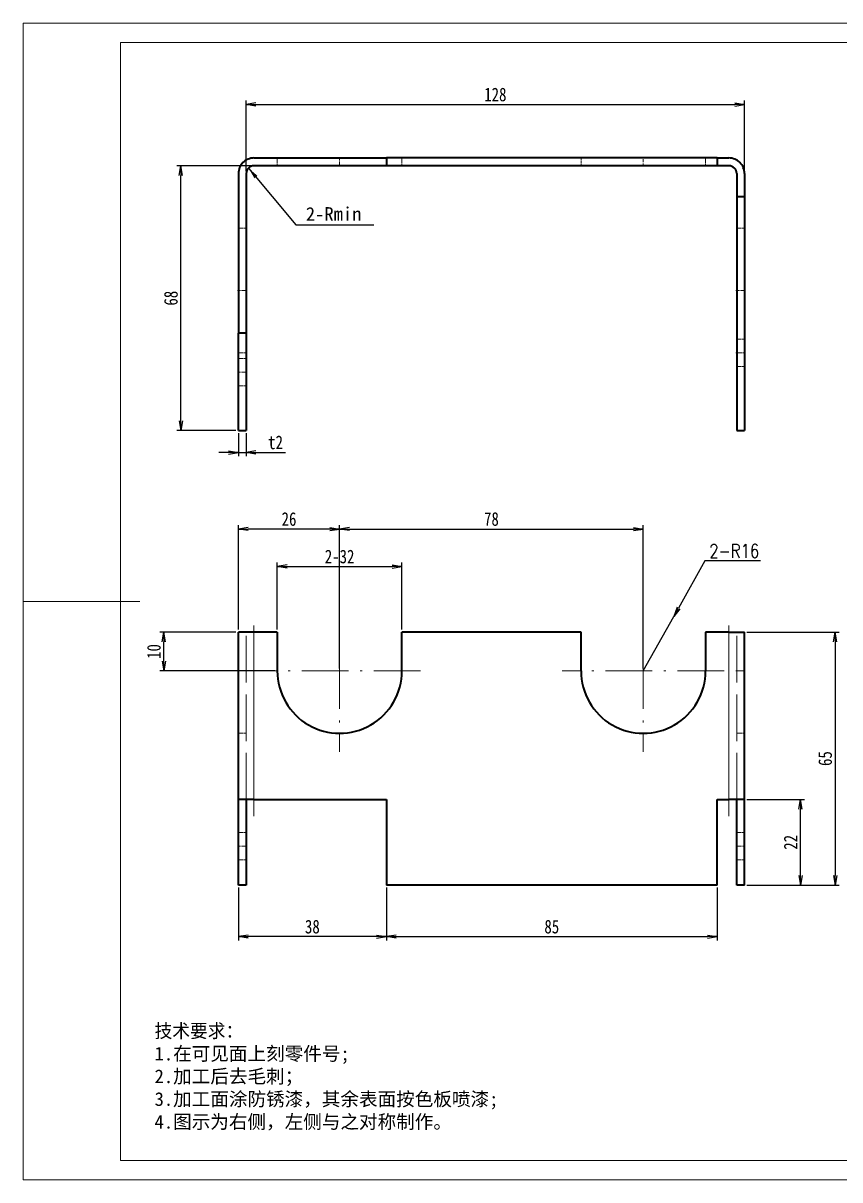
# Model space of a CAD drawing. Header units: millimetres. Extents: x -15766 to 80009, y -9701 to 15159.
# Drawn here: x 2631.6 to 2841.3, y 13253.7 to 13550.7 of the extents above; entities that cross this region are included whole.
import ezdxf

# ---------------------------------------------------------------- set-up
doc = ezdxf.new("R2010")
doc.units = ezdxf.units.MM
for name, pattern in [('CENTER-HOKUTO_1', [16, 13, -1, 1, -1]), ('DASHDOT', [18.5, 12, -3, 0.5, -3]), ('DASHED', [15, 12, -3]), ('HIDDEN-HOKUTO_1', [2, 1, -1])]:
    doc.linetypes.add(name, pattern=pattern)
doc.layers.get('DEFPOINTS').update_dxf_attribs({"lineweight": 18})
for name, color, linetype, lineweight in [('AM_7', 2, 'CENTER-HOKUTO_1', 18), ('AM_HID', 1, 'HIDDEN-HOKUTO_1', 18), ('AM_VIS', 7, 'Continuous', 18), ('CDRAFT0', 7, 'Continuous', 18), ('title_frame', 7, 'Continuous', 18), ('word_dim', 9, 'Continuous', 18), ('粗实线层_1', 7, 'Continuous', 15)]:
    doc.layers.add(name, color=color, linetype=linetype, lineweight=lineweight)
doc.styles.add('DIM', font='', dxfattribs={"width": 0.8})
doc.styles.get('DIM').set_extended_font_data('NSimSun')
doc.dimstyles.new('1-1', dxfattribs={"dimtxt": 3.5, "dimasz": 3, "dimexe": 1, "dimexo": 0, "dimgap": 1, "dimtad": 1, "dimdsep": 46, "dimtxsty": 'DIM', "dimblk": '_CAXARROW', "dimcen": 0, "dimdle": 6, "dimclrd": 256, "dimclre": 256, "dimclrt": 3, "dimazin": 2, "dimtfac": 0.707107, "dimtmove": 0, "dimatfit": 3, "dimfxl": 0, "dimfrac": 2, "dimtolj": 1, "dimarcsym": 0})
doc.dimstyles.new('1-1$0', dxfattribs={"dimtxt": 3.5, "dimasz": 2.5, "dimexe": 1, "dimexo": 0.625, "dimgap": 0.8, "dimtad": 1, "dimdsep": 46, "dimtxsty": 'DIM', "dimblk": 'OPEN', "dimcen": 0, "dimdle": 5, "dimclrd": 256, "dimclre": 256, "dimclrt": 3, "dimazin": 3, "dimtfac": 0.5, "dimtmove": 0, "dimatfit": 3, "dimldrblk": 'OPEN', "dimfxl": 0, "dimtolj": 1, "dimarcsym": 0})
doc.dimstyles.new('1-1$4', dxfattribs={"dimtxt": 3.5, "dimasz": 2.5, "dimexe": 1, "dimexo": 0.625, "dimgap": 0.8, "dimtad": 1, "dimtih": 1, "dimtoh": 1, "dimzin": 12, "dimdsep": 46, "dimtxsty": 'DIM', "dimblk": 'OPEN', "dimcen": 0, "dimdle": 5, "dimclrd": 256, "dimclre": 256, "dimclrt": 3, "dimazin": 3, "dimtfac": 0.5, "dimtmove": 0, "dimatfit": 3, "dimldrblk": 'OPEN', "dimfxl": 0, "dimtolj": 1, "dimarcsym": 0})

# ---------------------------------------------------------------- blocks, each defined once
blk = doc.blocks.new('*X600')
at = {"layer": 'CDRAFT0'}
for p, q in [((420, 297), (0, 297)), ((0, 297), (0, 0)), ((0, 0), (420, 0))]:
    blk.add_line(p, q, dxfattribs=at)
at = {"layer": '粗实线层_1'}
for p, q in [((415, 292), (25, 292)), ((25, 292), (25, 5)), ((0, 148.5), (30, 148.5)), ((25, 5), (415, 5))]:
    blk.add_line(p, q, dxfattribs=at)
blk = doc.blocks.new('_OPEN')
at = {"color": 0, "linetype": 'ByBlock', "lineweight": -2}
for p, q in [((-1, 0.166667), (0, 0)), ((-1, -0.166667), (0, 0)), ((0, 0), (-1, 0))]:
    blk.add_line(p, q, dxfattribs=at)
blk = doc.blocks.new('*D710')
at = {"layer": 'DEFPOINTS', "color": 0, "transparency": 16777216}
for p in [(2816.85, 13529.84), (2688.85, 13512.11), (2816.85, 13512.11)]:
    blk.add_point(p, dxfattribs=at)
at = {"layer": 'word_dim', "linetype": 'Continuous', "lineweight": -2, "transparency": 16777216}
for p, q in [((2688.85, 13512.73), (2688.85, 13530.84)), ((2691.35, 13529.84), (2814.35, 13529.84)), ((2816.85, 13512.73), (2816.85, 13530.84))]:
    blk.add_line(p, q, dxfattribs=at)
at = {"layer": 'word_dim', "lineweight": -2, "transparency": 16777216, "xscale": 2.5, "yscale": 2.5, "zscale": 2.5, "rotation": 180}
blk.add_blockref('_OPEN', (2688.85, 13529.84), dxfattribs=at)
at = {"layer": 'word_dim', "lineweight": -2, "transparency": 16777216, "xscale": 2.5, "yscale": 2.5, "zscale": 2.5}
blk.add_blockref('_OPEN', (2816.85, 13529.84), dxfattribs=at)
at = {"layer": 'word_dim', "color": 3, "transparency": 16777216, "insert": (2752.85, 13532.39), "char_height": 3.5, "attachment_point": 5, "style": 'DIM'}
blk.add_mtext('\\A1;128', dxfattribs=at)
blk = doc.blocks.new('*D711')
at = {"layer": 'DEFPOINTS', "color": 0, "transparency": 16777216}
for p in [(2672.08, 13514.11), (2690.85, 13514.11), (2686.85, 13446.11)]:
    blk.add_point(p, dxfattribs=at)
at = {"layer": 'word_dim', "linetype": 'Continuous', "lineweight": -2, "transparency": 16777216}
for p, q in [((2690.22, 13514.11), (2671.08, 13514.11)), ((2672.08, 13448.61), (2672.08, 13511.61)), ((2686.22, 13446.11), (2671.08, 13446.11))]:
    blk.add_line(p, q, dxfattribs=at)
at = {"layer": 'word_dim', "lineweight": -2, "transparency": 16777216, "xscale": 2.5, "yscale": 2.5, "zscale": 2.5}
for p, rotation in [((2672.08, 13514.11), 90), ((2672.08, 13446.11), 270)]:
    blk.add_blockref('_OPEN', p, dxfattribs=dict(at, rotation=rotation))
at = {"layer": 'word_dim', "color": 3, "transparency": 16777216, "insert": (2669.53, 13480.11), "char_height": 3.5, "attachment_point": 5, "rotation": 90, "style": 'DIM'}
blk.add_mtext('\\A1;68', dxfattribs=at)
blk = doc.blocks.new('*D712')
at = {"layer": 'DEFPOINTS', "color": 0, "transparency": 16777216}
for p in [(2686.85, 13446.11), (2688.85, 13446.11), (2688.85, 13440.52)]:
    blk.add_point(p, dxfattribs=at)
at = {"layer": 'word_dim', "linetype": 'Continuous', "lineweight": -2, "transparency": 16777216}
for p, q in [((2686.85, 13445.48), (2686.85, 13439.52)), ((2688.85, 13445.48), (2688.85, 13439.52)), ((2684.35, 13440.52), (2681.85, 13440.52)), ((2686.85, 13440.52), (2688.85, 13440.52)), ((2691.35, 13440.52), (2698.93, 13440.52))]:
    blk.add_line(p, q, dxfattribs=at)
at = {"layer": 'word_dim', "lineweight": -2, "transparency": 16777216, "xscale": 2.5, "yscale": 2.5, "zscale": 2.5}
blk.add_blockref('_OPEN', (2686.85, 13440.52), dxfattribs=at)
at = {"layer": 'word_dim', "lineweight": -2, "transparency": 16777216, "xscale": 2.5, "yscale": 2.5, "zscale": 2.5, "rotation": 180}
blk.add_blockref('_OPEN', (2688.85, 13440.52), dxfattribs=at)
at = {"layer": 'word_dim', "color": 3, "transparency": 16777216, "insert": (2696.39, 13443.07), "char_height": 3.5, "attachment_point": 5, "style": 'DIM'}
blk.add_mtext('\\A1;t2', dxfattribs=at)
blk = doc.blocks.new('_CAXARROW')
blk.add_hatch(color=0).paths.add_polyline_path([(0, 0), (-1, 0.125), (-1, -0.125)], flags=0)
blk = doc.blocks.new('*D719')
at = {"layer": 'DEFPOINTS', "color": 0, "transparency": 16777216}
for p in [(2724.85, 13329.4), (2809.85, 13329.4), (2809.85, 13316.18)]:
    blk.add_point(p, dxfattribs=at)
at = {"layer": 'word_dim', "linetype": 'Continuous', "lineweight": -2, "transparency": 16777216}
for p, q in [((2724.85, 13328.77), (2724.85, 13315.18)), ((2809.85, 13328.77), (2809.85, 13315.18)), ((2727.35, 13316.18), (2807.35, 13316.18))]:
    blk.add_line(p, q, dxfattribs=at)
at = {"layer": 'word_dim', "lineweight": -2, "transparency": 16777216, "xscale": 2.5, "yscale": 2.5, "zscale": 2.5, "rotation": 180}
blk.add_blockref('_OPEN', (2724.85, 13316.18), dxfattribs=at)
at = {"layer": 'word_dim', "lineweight": -2, "transparency": 16777216, "xscale": 2.5, "yscale": 2.5, "zscale": 2.5}
blk.add_blockref('_OPEN', (2809.85, 13316.18), dxfattribs=at)
at = {"layer": 'word_dim', "color": 3, "transparency": 16777216, "insert": (2767.35, 13318.73), "char_height": 3.5, "attachment_point": 5, "style": 'DIM'}
blk.add_mtext('\\A1;85', dxfattribs=at)
blk = doc.blocks.new('*D723')
at = {"layer": 'DEFPOINTS', "color": 0, "transparency": 16777216}
for p in [(2686.85, 13329.4), (2724.85, 13329.4), (2686.85, 13316.18)]:
    blk.add_point(p, dxfattribs=at)
at = {"layer": 'word_dim', "linetype": 'Continuous', "lineweight": -2, "transparency": 16777216}
for p, q in [((2686.85, 13328.77), (2686.85, 13315.18)), ((2724.85, 13328.77), (2724.85, 13315.18)), ((2722.35, 13316.18), (2689.35, 13316.18))]:
    blk.add_line(p, q, dxfattribs=at)
at = {"layer": 'word_dim', "lineweight": -2, "transparency": 16777216, "xscale": 2.5, "yscale": 2.5, "zscale": 2.5, "rotation": 180}
blk.add_blockref('_OPEN', (2686.85, 13316.18), dxfattribs=at)
at = {"layer": 'word_dim', "lineweight": -2, "transparency": 16777216, "xscale": 2.5, "yscale": 2.5, "zscale": 2.5}
blk.add_blockref('_OPEN', (2724.85, 13316.18), dxfattribs=at)
at = {"layer": 'word_dim', "color": 3, "transparency": 16777216, "insert": (2705.85, 13318.73), "char_height": 3.5, "attachment_point": 5, "style": 'DIM'}
blk.add_mtext('\\A1;38', dxfattribs=at)
blk = doc.blocks.new('*D724')
at = {"layer": 'DEFPOINTS', "color": 0, "transparency": 16777216}
for p in [(2667.71, 13394.4), (2686.85, 13394.4), (2696.85, 13384.4)]:
    blk.add_point(p, dxfattribs=at)
at = {"layer": 'word_dim', "linetype": 'Continuous', "lineweight": -2, "transparency": 16777216}
for p, q in [((2686.22, 13394.4), (2666.71, 13394.4)), ((2667.71, 13386.9), (2667.71, 13391.9)), ((2696.22, 13384.4), (2666.71, 13384.4))]:
    blk.add_line(p, q, dxfattribs=at)
at = {"layer": 'word_dim', "lineweight": -2, "transparency": 16777216, "xscale": 2.5, "yscale": 2.5, "zscale": 2.5}
for p, rotation in [((2667.71, 13394.4), 90), ((2667.71, 13384.4), 270)]:
    blk.add_blockref('_OPEN', p, dxfattribs=dict(at, rotation=rotation))
at = {"layer": 'word_dim', "color": 3, "transparency": 16777216, "insert": (2665.16, 13389.4), "char_height": 3.5, "attachment_point": 5, "rotation": 90, "style": 'DIM'}
blk.add_mtext('\\A1;10', dxfattribs=at)
blk = doc.blocks.new('*D725')
at = {"layer": 'DEFPOINTS', "color": 0, "transparency": 16777216}
for p in [(2686.85, 13420.84), (2686.85, 13394.4), (2712.85, 13384.4)]:
    blk.add_point(p, dxfattribs=at)
at = {"layer": 'word_dim', "linetype": 'Continuous', "lineweight": -2, "transparency": 16777216}
for p, q in [((2686.85, 13395.02), (2686.85, 13421.84)), ((2712.85, 13385.02), (2712.85, 13421.84)), ((2710.35, 13420.84), (2689.35, 13420.84))]:
    blk.add_line(p, q, dxfattribs=at)
at = {"layer": 'word_dim', "lineweight": -2, "transparency": 16777216, "xscale": 2.5, "yscale": 2.5, "zscale": 2.5, "rotation": 180}
blk.add_blockref('_OPEN', (2686.85, 13420.84), dxfattribs=at)
at = {"layer": 'word_dim', "lineweight": -2, "transparency": 16777216, "xscale": 2.5, "yscale": 2.5, "zscale": 2.5}
blk.add_blockref('_OPEN', (2712.85, 13420.84), dxfattribs=at)
at = {"layer": 'word_dim', "color": 3, "transparency": 16777216, "insert": (2699.85, 13423.39), "char_height": 3.5, "attachment_point": 5, "style": 'DIM'}
blk.add_mtext('\\A1;26', dxfattribs=at)
blk = doc.blocks.new('*D726')
at = {"layer": 'DEFPOINTS', "color": 0, "transparency": 16777216}
for p in [(2790.85, 13420.84), (2712.85, 13384.4), (2790.85, 13384.4)]:
    blk.add_point(p, dxfattribs=at)
at = {"layer": 'word_dim', "linetype": 'Continuous', "lineweight": -2, "transparency": 16777216}
for p, q in [((2712.85, 13385.02), (2712.85, 13421.84)), ((2790.85, 13385.02), (2790.85, 13421.84)), ((2715.35, 13420.84), (2788.35, 13420.84))]:
    blk.add_line(p, q, dxfattribs=at)
at = {"layer": 'word_dim', "lineweight": -2, "transparency": 16777216, "xscale": 2.5, "yscale": 2.5, "zscale": 2.5, "rotation": 180}
blk.add_blockref('_OPEN', (2712.85, 13420.84), dxfattribs=at)
at = {"layer": 'word_dim', "lineweight": -2, "transparency": 16777216, "xscale": 2.5, "yscale": 2.5, "zscale": 2.5}
blk.add_blockref('_OPEN', (2790.85, 13420.84), dxfattribs=at)
at = {"layer": 'word_dim', "color": 3, "transparency": 16777216, "insert": (2751.85, 13423.39), "char_height": 3.5, "attachment_point": 5, "style": 'DIM'}
blk.add_mtext('\\A1;78', dxfattribs=at)
blk = doc.blocks.new('*D727')
at = {"layer": 'DEFPOINTS', "color": 0, "transparency": 16777216}
for p in [(2798.67, 13398.36), (2790.85, 13384.4)]:
    blk.add_point(p, dxfattribs=at)
at = {"layer": 'word_dim', "linetype": 'Continuous', "lineweight": -2, "transparency": 16777216}
for p, q in [((2806.69, 13412.66), (2799.89, 13400.54)), ((2820.95, 13412.66), (2806.69, 13412.66)), ((2790.85, 13384.4), (2798.67, 13398.36))]:
    blk.add_line(p, q, dxfattribs=at)
at = {"layer": 'word_dim', "lineweight": -2, "transparency": 16777216, "xscale": 2.5, "yscale": 2.5, "zscale": 2.5, "rotation": 240.7379757894854}
blk.add_blockref('_OPEN', (2798.67, 13398.36), dxfattribs=at)
at = {"layer": 'word_dim', "color": 3, "transparency": 16777216, "insert": (2814.22, 13415.21), "char_height": 3.5, "attachment_point": 5, "style": 'DIM'}
blk.add_mtext('\\A1;{\\Fromans,bigfont|c134;2-R16}', dxfattribs=at)
blk = doc.blocks.new('*D1205')
at = {"layer": 'DEFPOINTS', "color": 0, "transparency": 16777216}
for p in [(2816.85, 13394.4), (2816.85, 13329.4), (2840.13, 13329.4)]:
    blk.add_point(p, dxfattribs=at)
at = {"layer": 'word_dim', "linetype": 'Continuous', "lineweight": -2, "transparency": 16777216}
for p, q in [((2817.47, 13394.4), (2841.13, 13394.4)), ((2840.13, 13391.9), (2840.13, 13331.9)), ((2817.47, 13329.4), (2841.13, 13329.4))]:
    blk.add_line(p, q, dxfattribs=at)
at = {"layer": 'word_dim', "lineweight": -2, "transparency": 16777216, "xscale": 2.5, "yscale": 2.5, "zscale": 2.5}
for p, rotation in [((2840.13, 13394.4), 90), ((2840.13, 13329.4), 270)]:
    blk.add_blockref('_OPEN', p, dxfattribs=dict(at, rotation=rotation))
at = {"layer": 'word_dim', "color": 3, "transparency": 16777216, "insert": (2837.58, 13361.9), "char_height": 3.5, "attachment_point": 5, "rotation": 90, "style": 'DIM'}
blk.add_mtext('\\A1;65', dxfattribs=at)
blk = doc.blocks.new('*D1206')
at = {"layer": 'DEFPOINTS', "color": 0, "transparency": 16777216}
for p in [(2816.85, 13351.4), (2831.25, 13351.4), (2816.85, 13329.4)]:
    blk.add_point(p, dxfattribs=at)
at = {"layer": 'word_dim', "linetype": 'Continuous', "lineweight": -2, "transparency": 16777216}
for p, q in [((2817.47, 13351.4), (2832.25, 13351.4)), ((2831.25, 13331.9), (2831.25, 13348.9)), ((2817.47, 13329.4), (2832.25, 13329.4))]:
    blk.add_line(p, q, dxfattribs=at)
at = {"layer": 'word_dim', "lineweight": -2, "transparency": 16777216, "xscale": 2.5, "yscale": 2.5, "zscale": 2.5}
for p, rotation in [((2831.25, 13351.4), 90), ((2831.25, 13329.4), 270)]:
    blk.add_blockref('_OPEN', p, dxfattribs=dict(at, rotation=rotation))
at = {"layer": 'word_dim', "color": 3, "transparency": 16777216, "insert": (2828.7, 13340.4), "char_height": 3.5, "attachment_point": 5, "rotation": 90, "style": 'DIM'}
blk.add_mtext('\\A1;22', dxfattribs=at)
blk = doc.blocks.new('*D859')
at = {"layer": 'DEFPOINTS', "color": 0, "transparency": 16777216}
for p in [(2728.85, 13411.21), (2696.85, 13394.4), (2728.85, 13394.4)]:
    blk.add_point(p, dxfattribs=at)
at = {"layer": 'word_dim', "linetype": 'Continuous', "lineweight": -2, "transparency": 16777216}
for p, q in [((2696.85, 13395.02), (2696.85, 13412.21)), ((2699.35, 13411.21), (2726.35, 13411.21)), ((2728.85, 13395.02), (2728.85, 13412.21))]:
    blk.add_line(p, q, dxfattribs=at)
at = {"layer": 'word_dim', "lineweight": -2, "transparency": 16777216, "xscale": 2.5, "yscale": 2.5, "zscale": 2.5, "rotation": 180}
blk.add_blockref('_OPEN', (2696.85, 13411.21), dxfattribs=at)
at = {"layer": 'word_dim', "lineweight": -2, "transparency": 16777216, "xscale": 2.5, "yscale": 2.5, "zscale": 2.5}
blk.add_blockref('_OPEN', (2728.85, 13411.21), dxfattribs=at)
at = {"layer": 'word_dim', "color": 3, "transparency": 16777216, "insert": (2712.85, 13413.76), "char_height": 3.5, "attachment_point": 5, "style": 'DIM'}
blk.add_mtext('\\A1;2-32', dxfattribs=at)

msp = doc.modelspace()

# ---------------------------------------------------------------- linework, layer by layer
at = {"layer": 'AM_7', "linetype": 'DASHDOT', "lineweight": 13, "ltscale": 0.06001}
for p, q in [((2712.8499, 13516.30615), (2712.8499, 13513.90576)), ((2686.6497, 13482.1062), (2689.05009, 13482.1062)), ((2814.6497, 13482.1062), (2817.05009, 13482.1062)), ((2686.6497, 13461.1062), (2689.05009, 13461.1062)), ((2686.6497, 13384.39677), (2689.05009, 13384.39677)), ((2814.6497, 13384.39677), (2817.05009, 13384.39677)), ((2686.6497, 13339.39677), (2689.05009, 13339.39677))]:
    msp.add_line(p, q, dxfattribs=at)
at = {"layer": 'AM_7', "linetype": 'DASHDOT', "lineweight": 13, "ltscale": 0.059998}
msp.add_line((2790.8499, 13513.90625), (2790.8499, 13516.30615), dxfattribs=at)
at = {"layer": 'AM_7', "linetype": 'DASHDOT', "lineweight": 13, "ltscale": 0.060022}
for p, q in [((2817.05009, 13466.1062), (2814.64921, 13466.1062)), ((2817.05009, 13339.39677), (2814.64921, 13339.39677))]:
    msp.add_line(p, q, dxfattribs=at)
at = {"layer": 'AM_7', "linetype": 'DASHDOT', "lineweight": 13}
for p, q in [((2712.8499, 13405.19676), (2712.8499, 13363.59678)), ((2790.8499, 13405.19676), (2790.8499, 13363.59678)), ((2690.8499, 13347.09678), (2690.8499, 13398.69676)), ((2812.8499, 13347.09678), (2812.8499, 13398.69676)), ((2733.6497, 13384.39677), (2692.05009, 13384.39677)), ((2811.6497, 13384.39677), (2770.05009, 13384.39677))]:
    msp.add_line(p, q, dxfattribs=at)
at = {"layer": 'AM_HID', "linetype": 'DASHED', "lineweight": 13, "ltscale": 0.05}
for p, q in [((2696.8499, 13516.1062), (2696.8499, 13514.1062)), ((2728.8499, 13516.1062), (2728.8499, 13514.1062)), ((2774.8499, 13514.1062), (2774.8499, 13516.1062)), ((2806.8499, 13516.1062), (2806.8499, 13514.1062)), ((2686.8499, 13498.1062), (2688.8499, 13498.1062)), ((2816.8499, 13498.1062), (2814.8499, 13498.1062)), ((2816.8499, 13469.6062), (2814.8499, 13469.6062)), ((2686.8499, 13466.1062), (2688.8499, 13466.1062)), ((2814.8499, 13466.1062), (2816.8499, 13466.1062)), ((2686.8499, 13464.6062), (2688.8499, 13464.6062)), ((2816.8499, 13462.6062), (2814.8499, 13462.6062)), ((2686.8499, 13457.6062), (2688.8499, 13457.6062)), ((2686.8499, 13384.39677), (2688.8499, 13384.39677)), ((2686.8499, 13384.39677), (2688.8499, 13384.39677)), ((2816.8499, 13384.39677), (2814.8499, 13384.39677)), ((2814.8499, 13384.39677), (2816.8499, 13384.39677)), ((2686.8499, 13368.39677), (2688.8499, 13368.39677)), ((2814.8499, 13368.39677), (2816.8499, 13368.39677)), ((2686.8499, 13342.89677), (2688.8499, 13342.89677)), ((2816.8499, 13342.89677), (2814.8499, 13342.89677)), ((2686.8499, 13335.89677), (2688.8499, 13335.89677)), ((2816.8499, 13335.89677), (2814.8499, 13335.89677))]:
    msp.add_line(p, q, dxfattribs=at)
at = {"layer": 'AM_HID', "linetype": 'DASHED', "lineweight": 13}
for p, q in [((2688.8499, 13351.39677), (2688.8499, 13394.39677)), ((2690.8499, 13351.39677), (2690.8499, 13394.39677)), ((2812.8499, 13351.39677), (2812.8499, 13394.39677)), ((2814.8499, 13351.39677), (2814.8499, 13394.39677))]:
    msp.add_line(p, q, dxfattribs=at)
at = {"layer": 'AM_VIS', "lineweight": 35}
for p, q in [((2690.8499, 13516.1062), (2724.8499, 13516.1062)), ((2724.8499, 13514.1062), (2690.8499, 13514.1062)), ((2809.8499, 13516.1062), (2724.8499, 13516.1062)), ((2724.8499, 13516.1062), (2724.8499, 13514.1062)), ((2809.8499, 13514.1062), (2724.8499, 13514.1062)), ((2809.8499, 13516.1062), (2812.8499, 13516.1062)), ((2809.8499, 13516.1062), (2809.8499, 13514.1062)), ((2812.8499, 13514.1062), (2809.8499, 13514.1062)), ((2686.8499, 13512.1062), (2686.8499, 13471.1062)), ((2688.8499, 13512.1062), (2688.8499, 13471.1062)), ((2814.8499, 13512.1062), (2814.8499, 13506.1062)), ((2816.8499, 13512.1062), (2816.8499, 13506.1062)), ((2814.8499, 13506.1062), (2814.8499, 13446.1062)), ((2816.8499, 13506.1062), (2814.8499, 13506.1062)), ((2816.8499, 13506.1062), (2816.8499, 13446.1062)), ((2686.8499, 13446.1062), (2686.8499, 13471.1062)), ((2688.8499, 13471.1062), (2686.8499, 13471.1062)), ((2688.8499, 13471.1062), (2688.8499, 13446.1062)), ((2686.8499, 13446.1062), (2688.8499, 13446.1062)), ((2814.8499, 13446.1062), (2816.8499, 13446.1062)), ((2686.8499, 13351.39677), (2686.8499, 13394.39677)), ((2690.8499, 13394.39677), (2686.8499, 13394.39677)), ((2696.8499, 13394.39677), (2690.8499, 13394.39677)), ((2696.8499, 13394.39677), (2696.8499, 13384.39677)), ((2774.8499, 13394.39677), (2728.8499, 13394.39677)), ((2728.8499, 13384.39677), (2728.8499, 13394.39677)), ((2774.8499, 13384.39677), (2774.8499, 13394.39677)), ((2812.8499, 13394.39677), (2806.8499, 13394.39677)), ((2806.8499, 13394.39677), (2806.8499, 13384.39677)), ((2812.8499, 13394.39677), (2816.8499, 13394.39677)), ((2816.8499, 13351.39677), (2816.8499, 13394.39677)), ((2686.8499, 13329.39677), (2686.8499, 13351.39677)), ((2690.8499, 13351.39677), (2686.8499, 13351.39677)), ((2688.8499, 13351.39677), (2688.8499, 13329.39677)), ((2690.8499, 13351.39677), (2724.8499, 13351.39677)), ((2724.8499, 13351.39677), (2724.8499, 13329.39677)), ((2809.8499, 13329.39677), (2809.8499, 13351.39677)), ((2809.8499, 13351.39677), (2812.8499, 13351.39677)), ((2816.8499, 13351.39677), (2812.8499, 13351.39677)), ((2814.8499, 13329.39677), (2814.8499, 13351.39677)), ((2816.8499, 13329.39677), (2816.8499, 13351.39677)), ((2688.8499, 13329.39677), (2686.8499, 13329.39677)), ((2809.8499, 13329.39677), (2724.8499, 13329.39677)), ((2816.8499, 13329.39677), (2814.8499, 13329.39677))]:
    msp.add_line(p, q, dxfattribs=at)
at = {"layer": 'AM_VIS', "lineweight": 13}
for p, q in [((2690.8499, 13351.39677), (2690.8499, 13394.39677)), ((2812.8499, 13351.39677), (2812.8499, 13394.39677))]:
    msp.add_line(p, q, dxfattribs=at)
at = {"layer": 'AM_VIS', "lineweight": 35}
for centre, radius, start, end in [((2690.8499, 13512.1062), 4, 90.000003, 180.000005), ((2690.8499, 13512.1062), 2, 90.000003, 179.999995), ((2812.8499, 13512.1062), 4, 0, 90.000003), ((2812.8499, 13512.1062), 2, 0, 90.000003), ((2712.8499, 13384.39677), 16, 179.999995, 0), ((2790.8499, 13384.39677), 16, 179.999995, 0)]:
    msp.add_arc(centre, radius, start, end, dxfattribs=at)

# ---------------------------------------------------------------- block references
at = {"layer": 'title_frame'}
msp.add_blockref('*X600', (2631.55808, 13253.73384), dxfattribs=at)

# ---------------------------------------------------------------- texts
at = {"layer": 'word_dim', "color": 3, "insert": (2704.17394, 13499.98688), "char_height": 3.5, "attachment_point": 7}
msp.add_mtext('\\A1;2-Rmin', dxfattribs=at)
at = {"layer": 'word_dim', "linetype": 'Continuous', "ltscale": 4, "insert": (2665.32639, 13293.73936), "char_height": 3.5, "width": 139.6035818, "attachment_point": 1}
msp.add_mtext('{\\C3;技术要求：\\P\\fNSimSun|b0|i0|c134|p49;1\\fSimSun|b0|i0|c134|p49;.在可见面上刻零件号;\\P2.加工后去毛刺；\\P3.加工面涂防锈漆，其余表面按色板喷漆;\\P\\fNSimSun|b0|i0|c134|p49;4\\fSimSun|b0|i0|c134|p49;.图示为右侧，左侧与之对称制作。\\P         }', dxfattribs=at)

# ---------------------------------------------------------------- dimensions: what is measured, and where the dimension line sits
at = {"layer": 'word_dim'}
for base, p1, p2, picture, middle in [((2816.8499, 13529.83599), (2688.8499, 13512.1062), (2816.8499, 13512.1062), '*D710', (2752.8499, 13532.38599)), ((2686.8499, 13420.84203), (2712.8499, 13384.39677), (2686.8499, 13394.39677), '*D725', (2699.8499, 13423.39203)), ((2790.8499, 13420.84203), (2712.8499, 13384.39677), (2790.8499, 13384.39677), '*D726', (2751.8499, 13423.39203)), ((2686.8499, 13316.18156), (2724.8499, 13329.39677), (2686.8499, 13329.39677), '*D723', (2705.8499, 13318.73156)), ((2809.8499, 13316.18156), (2724.8499, 13329.39677), (2809.8499, 13329.39677), '*D719', (2767.3499, 13318.73156))]:
    dim = msp.add_linear_dim(base=base, p1=p1, p2=p2, dimstyle='1-1$0', dxfattribs=at)
    dim.commit()
    dim.dimension.update_dxf_attribs({"geometry": picture, "text_midpoint": middle})
for base, p1, p2, picture, middle in [((2672.0807, 13514.1062), (2686.8499, 13446.1062), (2690.8499, 13514.1062), '*D711', (2669.5307, 13480.1062)), ((2667.71483, 13394.39677), (2696.8499, 13384.39677), (2686.8499, 13394.39677), '*D724', (2665.16483, 13389.39677))]:
    dim = msp.add_linear_dim(base=base, p1=p1, p2=p2, angle=90, dimstyle='1-1$0', dxfattribs=at)
    dim.commit()
    dim.dimension.update_dxf_attribs({"geometry": picture, "text_midpoint": middle})
dim = msp.add_linear_dim(base=(2688.8499, 13440.51895), p1=(2686.8499, 13446.1062), p2=(2688.8499, 13446.1062), dimstyle='1-1$0', override={"dimpost": 't<>'}, dxfattribs=at)
dim.commit()
dim.dimension.update_dxf_attribs({"geometry": '*D712', "text_midpoint": (2696.39212, 13443.06895)})
at = {"layer": 'word_dim', "color": 3}
dim = msp.add_linear_dim(base=(2728.8499, 13411.21132), p1=(2696.8499, 13394.39677), p2=(2728.8499, 13394.39677), text='2-<>', dimstyle='1-1$0', dxfattribs=at)
dim.commit()
dim.dimension.update_dxf_attribs({"geometry": '*D859', "text_midpoint": (2712.8499, 13413.76132)})
at = {"layer": 'word_dim'}
dim = msp.add_radius_dim(center=(2790.8499, 13384.39677), mpoint=(2798.67076, 13398.35507), text='{\\Fromans,bigfont|c134;2-<>}', dimstyle='1-1$4', dxfattribs=at)
dim.commit()
dim.dimension.update_dxf_attribs({"geometry": '*D727', "text_midpoint": (2814.21891, 13412.65949), "dimtype": 164})
at = {"layer": 'word_dim', "color": 3}
for base, p1, p2, picture, middle in [((2840.12672, 13329.39677), (2816.8499, 13394.39677), (2816.8499, 13329.39677), '*D1205', (2837.57672, 13361.89677)), ((2831.24575, 13351.39677), (2816.8499, 13329.39677), (2816.8499, 13351.39677), '*D1206', (2828.69575, 13340.39677))]:
    dim = msp.add_linear_dim(base=base, p1=p1, p2=p2, angle=90, dimstyle='1-1$0', dxfattribs=at)
    dim.commit()
    dim.dimension.update_dxf_attribs({"geometry": picture, "text_midpoint": middle})

# ---------------------------------------------------------------- leaders
at = {"layer": 'word_dim', "annotation_type": 0, "has_hookline": 1, "hookline_direction": 0, "text_width": 17.5}
msp.add_leader([(2689.43568, 13513.52041), (2701.5899, 13498.98688), (2703.17394, 13498.98688)], dimstyle='1-1', override={"dimgap": 1, "dimtad": 1}, dxfattribs=at)

doc.saveas('drawing.dxf')
